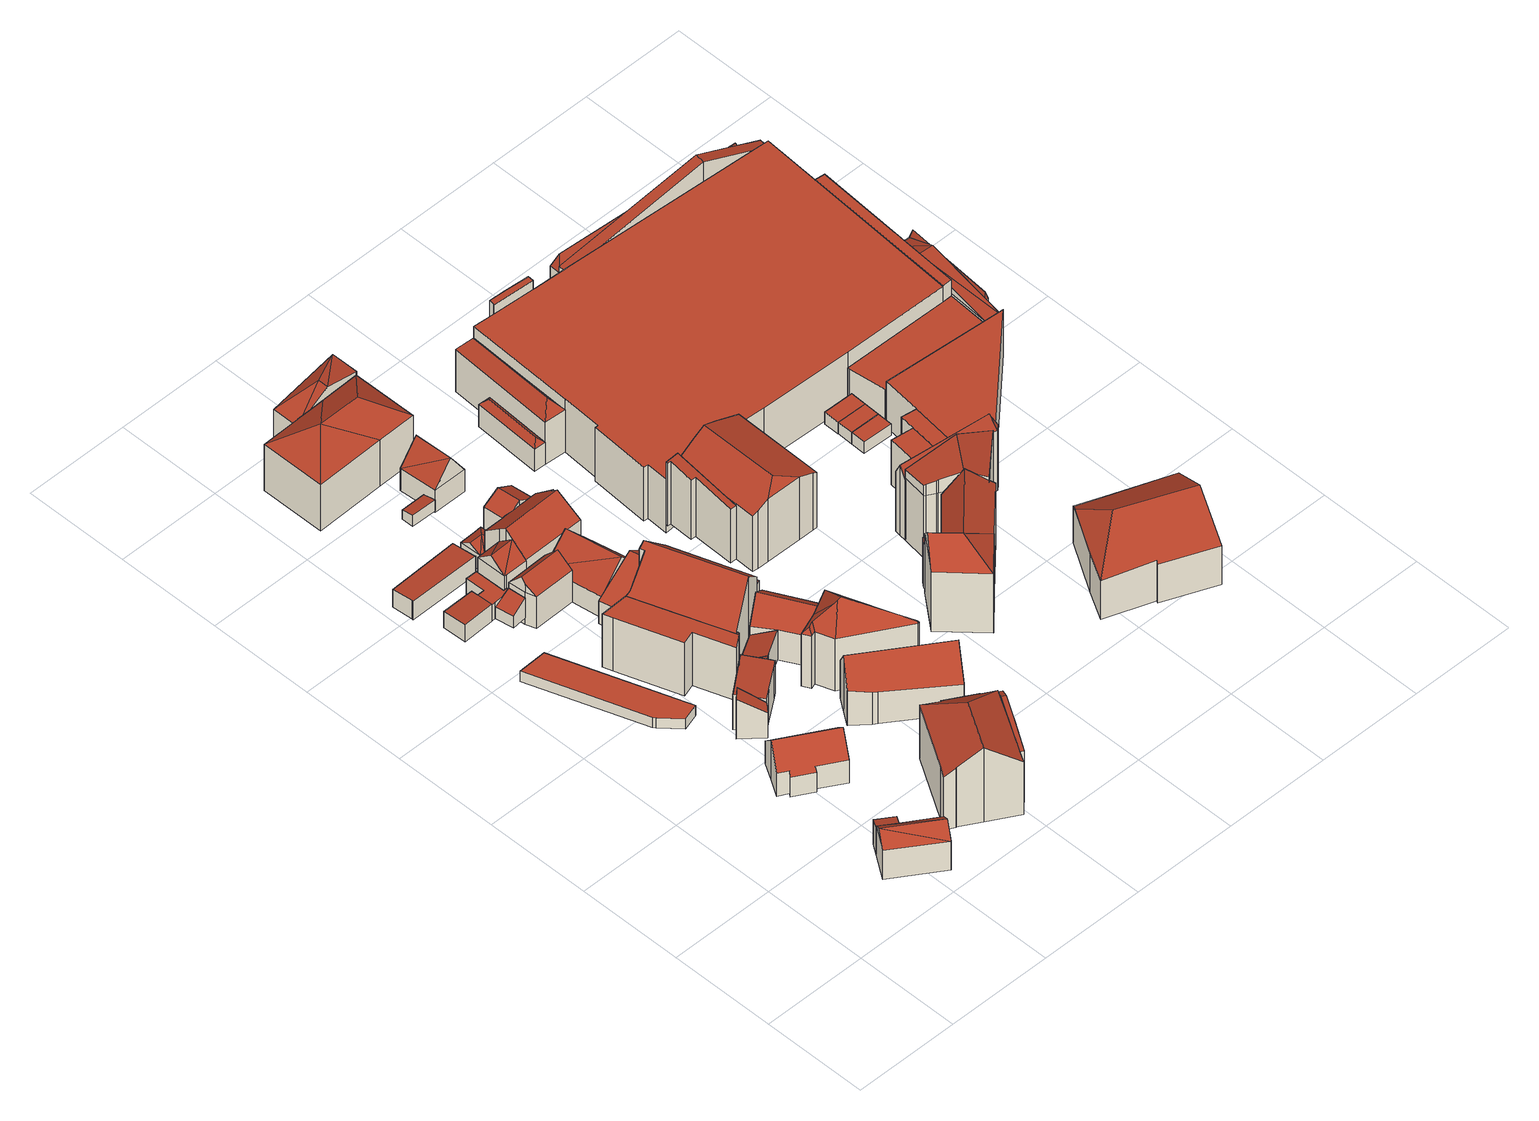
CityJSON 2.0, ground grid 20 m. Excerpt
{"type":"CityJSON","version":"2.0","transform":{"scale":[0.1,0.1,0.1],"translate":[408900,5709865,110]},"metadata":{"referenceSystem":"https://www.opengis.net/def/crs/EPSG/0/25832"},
"CityObjects":{
"building1":{"type":"Building","attributes":{"Gemeindeschluessel":"05978036","Geometrietyp2DReferenz":"3000","function":"31001_1100","roofType":"3100","measuredHeight":8.52},"geometry":[{"type":"MultiSurface","lod":"2","boundaries":[[[0,1,2,3]],[[1,4,5,2]],[[4,6,7,5]],[[6,8,9,7]],[[8,0,3,9]],[[10,1,0,8]],[[8,11,10]],[[4,10,11]],[[11,6,4]],[[1,10,4]],[[11,8,6]],[[3,2,5,7,9]]],"semantics":{"surfaces":[{"type":"WallSurface"},{"type":"RoofSurface"},{"type":"GroundSurface"}],"values":[0,0,0,0,0,1,1,1,1,0,0,2]}}]},
"building2":{"type":"Building","attributes":{"Gemeindeschluessel":"05978036","Geometrietyp2DReferenz":"3000","function":"31001_1100","roofType":"2100","measuredHeight":6.03},"geometry":[{"type":"MultiSurface","lod":"2","boundaries":[[[12,13,3,14]],[[13,15,9,3]],[[15,16,17,9]],[[16,12,14,17]],[[16,15,13,12]],[[14,3,9,17]]],"semantics":{"surfaces":[{"type":"WallSurface"},{"type":"RoofSurface"},{"type":"GroundSurface"}],"values":[0,0,0,0,1,2]}}]},
"building3":{"type":"Building","attributes":{"Gemeindeschluessel":"05978036","Geometrietyp2DReferenz":"3000","function":"31001_1000","roofType":"3100","measuredHeight":8.52},"geometry":[{"type":"MultiSurface","lod":"2","boundaries":[[[18,19,20,21]],[[19,22,23,20]],[[22,24,25,23]],[[24,26,27,25]],[[26,28,29,27]],[[28,30,31,29]],[[30,32,33,31]],[[32,34,35,33]],[[34,36,37,35]],[[36,18,21,37]],[[32,30,28,26,24,22,19,18]],[[18,36,34,32]],[[21,20,23,25,27,29,31,33,35,37]]],"semantics":{"surfaces":[{"type":"WallSurface"},{"type":"RoofSurface"},{"type":"GroundSurface"}],"values":[0,0,0,0,0,0,0,0,0,0,1,1,2]}}]},
"building4":{"type":"Building","attributes":{"Gemeindeschluessel":"05978036","Geometrietyp2DReferenz":"3000","function":"51009_1611","roofType":"1000","measuredHeight":2.21},"geometry":[{"type":"MultiSurface","lod":"2","boundaries":[[[38,39,40,41]],[[39,42,43,40]],[[42,44,45,43]],[[44,46,47,45]],[[46,48,49,47]],[[48,38,41,49]],[[48,46,44,42,39,38]],[[41,40,43,45,47,49]]],"semantics":{"surfaces":[{"type":"WallSurface"},{"type":"RoofSurface"},{"type":"GroundSurface"}],"values":[0,0,0,0,0,0,1,2]}}]},
"building5":{"type":"Building","attributes":{"Gemeindeschluessel":"05978036","Geometrietyp2DReferenz":"3000","function":"31001_2460","roofType":"2100","measuredHeight":8.53},"geometry":[{"type":"MultiSurface","lod":"2","boundaries":[[[50,51,52,53]],[[51,54,55,52]],[[54,56,57,55]],[[56,50,53,57]],[[56,54,51,50]],[[53,52,55,57]]],"semantics":{"surfaces":[{"type":"WallSurface"},{"type":"RoofSurface"},{"type":"GroundSurface"}],"values":[0,0,0,0,1,2]}}]},
"building6":{"type":"Building","attributes":{"Gemeindeschluessel":"05978036","Geometrietyp2DReferenz":"3000","function":"31001_1000"},"children":["building6-1","building6-2"]},
"building6-1":{"type":"BuildingPart","attributes":{"roofType":"2100","measuredHeight":3.78},"parents":["building6"],"geometry":[{"type":"MultiSurface","lod":"2","boundaries":[[[58,59,60,61,62]],[[59,63,64,60]],[[63,65,66,64]],[[65,67,68,66]],[[65,63,59,58,67]],[[68,61,60,64,66]],[[62,67,58]],[[62,61,68,67]]],"semantics":{"surfaces":[{"type":"WallSurface"},{"type":"RoofSurface"},{"type":"GroundSurface"},{"type":"ClosureSurface"}],"values":[0,0,0,0,1,2,0,3]}}]},
"building6-2":{"type":"BuildingPart","attributes":{"roofType":"1000","measuredHeight":3.56},"parents":["building6"],"geometry":[{"type":"MultiSurface","lod":"2","boundaries":[[[69,70,71,72]],[[70,73,74,71]],[[73,62,61,74]],[[67,75,76,68]],[[75,77,78,76]],[[77,79,80,78]],[[79,81,82,80]],[[81,83,84,82]],[[83,85,86,84]],[[85,69,72,86]],[[85,83,81,79,77,75,67,62,73,70,69]],[[72,71,74,61,68,76,78,80,82,84,86]],[[68,61,62,67]]],"semantics":{"surfaces":[{"type":"WallSurface"},{"type":"RoofSurface"},{"type":"GroundSurface"},{"type":"ClosureSurface"}],"values":[0,0,0,0,0,0,0,0,0,0,1,2,3]}}]},
"building7":{"type":"Building","attributes":{"Gemeindeschluessel":"05978036","Geometrietyp2DReferenz":"3000","function":"31001_1310","roofType":"2100","measuredHeight":4.46},"geometry":[{"type":"MultiSurface","lod":"2","boundaries":[[[87,88,89,90]],[[88,91,92,89]],[[91,93,94,92]],[[93,87,90,94]],[[93,91,88,87]],[[90,89,92,94]]],"semantics":{"surfaces":[{"type":"WallSurface"},{"type":"RoofSurface"},{"type":"GroundSurface"}],"values":[0,0,0,0,1,2]}}]},
"building8":{"type":"Building","attributes":{"Gemeindeschluessel":"05978036","Geometrietyp2DReferenz":"3000","function":"31001_1310","roofType":"2100","measuredHeight":4.05},"geometry":[{"type":"MultiSurface","lod":"2","boundaries":[[[95,96,97,98]],[[96,99,100,97]],[[99,101,102,100]],[[101,103,104,102]],[[103,105,106,104]],[[105,95,98,106]],[[105,103,101,99,96,95]],[[98,97,100,102,104,106]]],"semantics":{"surfaces":[{"type":"WallSurface"},{"type":"RoofSurface"},{"type":"GroundSurface"}],"values":[0,0,0,0,0,0,1,2]}}]},
"building9":{"type":"Building","attributes":{"Gemeindeschluessel":"05978036","Geometrietyp2DReferenz":"3000","function":"31001_1100","roofType":"2100","measuredHeight":7.63},"geometry":[{"type":"MultiSurface","lod":"2","boundaries":[[[107,108,109,110]],[[108,111,112,109]],[[111,113,114,112]],[[113,115,116,114]],[[115,117,118,116]],[[117,119,120,118]],[[119,121,122,120]],[[121,107,110,122]],[[121,119,117,115,113,111,108,107]],[[110,109,112,114,116,118,120,122]]],"semantics":{"surfaces":[{"type":"WallSurface"},{"type":"RoofSurface"},{"type":"GroundSurface"}],"values":[0,0,0,0,0,0,0,0,1,2]}}]},
"building10":{"type":"Building","attributes":{"Gemeindeschluessel":"05978036","Geometrietyp2DReferenz":"3000","function":"31001_1000"},"children":["building10-1","building10-2"]},
"building10-1":{"type":"BuildingPart","attributes":{"roofType":"3100","measuredHeight":12.5},"parents":["building10"],"geometry":[{"type":"MultiSurface","lod":"2","boundaries":[[[123,124,125,126]],[[127,128,129,130]],[[131,132,133,134]],[[132,135,136,133]],[[135,137,138,136]],[[137,123,126,138]],[[132,131,139,127,130,139,140,141]],[[141,142,124,123,137,135,132]],[[126,125,143,144,129,128,144,134,133,136,138]],[[145,142,141]],[[143,125,124,142,145]],[[140,145,141]],[[139,144,143,145,140]],[[129,144,139,130]],[[134,144,139,131]],[[144,128,127,139]]],"semantics":{"surfaces":[{"type":"WallSurface"},{"type":"RoofSurface"},{"type":"GroundSurface"},{"type":"ClosureSurface"}],"values":[0,0,0,0,0,0,1,1,2,0,3,0,3,3,0,3]}}]},
"building10-2":{"type":"BuildingPart","attributes":{"roofType":"5000","measuredHeight":16.32},"parents":["building10"],"geometry":[{"type":"MultiSurface","lod":"2","boundaries":[[[146,147,148,149]],[[147,150,151,148]],[[150,152,153,151]],[[152,154,155,153]],[[154,156,157,155]],[[156,158,159,157]],[[158,160,161,159]],[[160,162,163,161]],[[162,164,165,163]],[[164,166,128,165]],[[166,167,130,129,128]],[[168,169,170,125,124]],[[169,146,149,170]],[[171,167,166,164,162,160,158,172]],[[158,156,154,152,150,147,146,172]],[[146,169,168,142,145,140,171,172]],[[149,148,151,153,155,157,159,161,163,165,128,129,144,143,125,170]],[[139,130,167,171]],[[129,130,139,144]],[[168,124,142]],[[140,139,171]],[[124,125,143,145,142]],[[145,143,144,139,140]]],"semantics":{"surfaces":[{"type":"WallSurface"},{"type":"RoofSurface"},{"type":"GroundSurface"},{"type":"ClosureSurface"}],"values":[0,0,0,0,0,0,0,0,0,0,0,0,0,1,1,1,2,0,3,0,0,3,3]}}]},
"building11":{"type":"Building","attributes":{"Gemeindeschluessel":"05978036","Geometrietyp2DReferenz":"3000","function":"31001_1100","roofType":"2100","measuredHeight":6.26},"geometry":[{"type":"MultiSurface","lod":"2","boundaries":[[[173,174,175,176]],[[174,177,114,175]],[[177,178,112,114]],[[178,173,176,112]],[[178,177,174,173]],[[176,175,114,112]]],"semantics":{"surfaces":[{"type":"WallSurface"},{"type":"RoofSurface"},{"type":"GroundSurface"}],"values":[0,0,0,0,1,2]}}]},
"building12":{"type":"Building","attributes":{"Gemeindeschluessel":"05978036","Geometrietyp2DReferenz":"3000","function":"31001_1100"},"children":["building12-1","building12-2","building12-3"]},
"building12-1":{"type":"BuildingPart","attributes":{"roofType":"3100","measuredHeight":16.8},"parents":["building12"],"geometry":[{"type":"MultiSurface","lod":"2","boundaries":[[[179,180,181,182]],[[180,183,184,181]],[[183,185,186,184]],[[185,187,188,186]],[[187,189,190,188]],[[189,191,192,190]],[[191,193,194,195,192]],[[196,197,198,199,200]],[[197,201,202,198]],[[201,203,204,202]],[[203,205,206,204]],[[197,196,193,191]],[[191,189,187,185,183,180,179,207,205,203,201,197]],[[206,182,181,184,186,188,190,192,195,199,198,202,204]],[[179,182,206,205,207]],[[200,194,193,196]],[[200,199,195,194]]],"semantics":{"surfaces":[{"type":"WallSurface"},{"type":"RoofSurface"},{"type":"GroundSurface"},{"type":"ClosureSurface"}],"values":[0,0,0,0,0,0,0,0,0,0,0,1,1,2,3,0,3]}}]},
"building12-2":{"type":"BuildingPart","attributes":{"roofType":"1000","measuredHeight":9.67},"parents":["building12"],"geometry":[{"type":"MultiSurface","lod":"2","boundaries":[[[208,200,199,209]],[[194,210,211,195]],[[210,212,213,211]],[[212,214,215,213]],[[214,208,209,215]],[[214,212,210,194,200,208]],[[209,199,195,211,213,215]],[[195,199,200,194]]],"semantics":{"surfaces":[{"type":"WallSurface"},{"type":"RoofSurface"},{"type":"GroundSurface"},{"type":"ClosureSurface"}],"values":[0,0,0,0,0,1,2,3]}}]},
"building12-3":{"type":"BuildingPart","attributes":{"roofType":"1000","measuredHeight":11.57},"parents":["building12"],"geometry":[{"type":"MultiSurface","lod":"2","boundaries":[[[205,216,217,206]],[[216,218,219,217]],[[218,220,221,219]],[[220,222,223,221]],[[222,224,225,223]],[[224,226,179,182,225]],[[226,224,222,220,218,216,205,207]],[[206,217,219,221,223,225,182]],[[207,179,226]],[[206,182,179,207,205]]],"semantics":{"surfaces":[{"type":"WallSurface"},{"type":"RoofSurface"},{"type":"GroundSurface"},{"type":"ClosureSurface"}],"values":[0,0,0,0,0,0,1,2,0,3]}}]},
"building13":{"type":"Building","attributes":{"Gemeindeschluessel":"05978036","Geometrietyp2DReferenz":"3000","function":"31001_9998","roofType":"2100","measuredHeight":6.21},"geometry":[{"type":"MultiSurface","lod":"2","boundaries":[[[174,173,227,228]],[[173,229,230,227]],[[229,231,232,230]],[[231,233,234,232]],[[233,235,236,234]],[[235,174,228,236]],[[235,233,231,229,173,174]],[[228,227,230,232,234,236]]],"semantics":{"surfaces":[{"type":"WallSurface"},{"type":"RoofSurface"},{"type":"GroundSurface"}],"values":[0,0,0,0,0,0,1,2]}}]},
"building14":{"type":"Building","attributes":{"Gemeindeschluessel":"05978036","Geometrietyp2DReferenz":"3000","function":"31001_1000"},"children":["building14-1","building14-2"]},
"building14-1":{"type":"BuildingPart","attributes":{"roofType":"5000","measuredHeight":9.76},"parents":["building14"],"geometry":[{"type":"MultiSurface","lod":"2","boundaries":[[[237,238,239,240,241]],[[242,243,244,245,246]],[[243,247,248,244]],[[247,249,250,248]],[[249,237,241,250]],[[242,251,252,253,243]],[[251,254,237,249,252]],[[238,254,251,242]],[[237,254,238]],[[247,253,252,249]],[[243,253,247]],[[241,240,245,244,248,250]],[[246,239,238,242]],[[245,240,239,246]]],"semantics":{"surfaces":[{"type":"WallSurface"},{"type":"RoofSurface"},{"type":"GroundSurface"},{"type":"ClosureSurface"}],"values":[0,0,0,0,0,1,1,0,0,0,0,2,0,3]}}]},
"building14-2":{"type":"BuildingPart","attributes":{"roofType":"3100","measuredHeight":9.72},"parents":["building14"],"geometry":[{"type":"MultiSurface","lod":"2","boundaries":[[[255,256,257,258]],[[256,259,260,257]],[[239,255,258,240]],[[259,256,261]],[[255,239,262]],[[262,256,255]],[[256,262,261]],[[239,261,262]],[[261,239,246,259]],[[258,257,260,245,240]],[[245,260,259,246]],[[240,245,246,239]]],"semantics":{"surfaces":[{"type":"WallSurface"},{"type":"RoofSurface"},{"type":"GroundSurface"},{"type":"ClosureSurface"}],"values":[0,0,0,0,0,1,1,1,1,2,0,3]}}]},
"building15":{"type":"Building","attributes":{"Gemeindeschluessel":"05978036","Geometrietyp2DReferenz":"3000","function":"51009_1610","roofType":"5000","measuredHeight":4.68},"geometry":[{"type":"MultiSurface","lod":"2","boundaries":[[[263,264,265,266]],[[264,267,268,265]],[[267,269,270,268]],[[269,271,272,270]],[[271,273,274,272]],[[273,263,266,274]],[[275,269,267]],[[275,271,269]],[[271,275,276]],[[275,267,264]],[[263,273,276,275,264]],[[271,276,273]],[[266,265,268,270,272,274]]],"semantics":{"surfaces":[{"type":"WallSurface"},{"type":"RoofSurface"},{"type":"GroundSurface"}],"values":[0,0,0,0,0,0,1,1,1,1,1,0,2]}}]},
"building16":{"type":"Building","attributes":{"Gemeindeschluessel":"05978036","Geometrietyp2DReferenz":"3000","function":"31001_2000","roofType":"5000","measuredHeight":10.82},"geometry":[{"type":"MultiSurface","lod":"2","boundaries":[[[277,278,279,280]],[[278,281,282,279]],[[281,283,284,282]],[[283,285,286,284]],[[285,287,288,286]],[[287,289,290,288]],[[289,291,292,290]],[[291,277,280,292]],[[285,293,294,277,291,289,287]],[[283,281,278,294,293]],[[278,277,294]],[[285,283,293]],[[280,279,282,284,286,288,290,292]]],"semantics":{"surfaces":[{"type":"WallSurface"},{"type":"RoofSurface"},{"type":"GroundSurface"}],"values":[0,0,0,0,0,0,0,0,1,1,0,0,2]}}]},
"building17":{"type":"Building","attributes":{"Gemeindeschluessel":"05978036","Geometrietyp2DReferenz":"3000","function":"31001_1000"},"children":["building17-1","building17-2","building17-3"]},
"building17-1":{"type":"BuildingPart","attributes":{"roofType":"3100","measuredHeight":9.3},"parents":["building17"],"geometry":[{"type":"MultiSurface","lod":"2","boundaries":[[[295,296,297,298]],[[299,300,301,302]],[[300,303,304,301]],[[303,305,306,304]],[[305,307,308,306]],[[307,295,298,308]],[[303,300,299,309,310]],[[310,311,296,295,307,305,303]],[[298,297,312,302,301,304,306,308]],[[313,311,310]],[[312,297,296,311,313]],[[309,313,310]],[[299,302,312,313,309]]],"semantics":{"surfaces":[{"type":"WallSurface"},{"type":"RoofSurface"},{"type":"GroundSurface"},{"type":"ClosureSurface"}],"values":[0,0,0,0,0,0,1,1,2,0,3,0,3]}}]},
"building17-2":{"type":"BuildingPart","attributes":{"roofType":"3100","measuredHeight":10.69},"parents":["building17"],"geometry":[{"type":"MultiSurface","lod":"2","boundaries":[[[314,315,316,317]],[[315,318,319,316]],[[318,320,321,319]],[[320,322,323,321]],[[322,324,325,326]],[[324,322,320]],[[325,318,315,314]],[[318,325,324]],[[318,324,320]],[[323,327,317,316,319,321]],[[327,323,322,328]],[[317,327,328,314]],[[322,326,328]],[[328,326,325,314]]],"semantics":{"surfaces":[{"type":"WallSurface"},{"type":"RoofSurface"},{"type":"GroundSurface"},{"type":"ClosureSurface"}],"values":[0,0,0,0,1,1,1,1,0,2,3,3,3,3]}}]},
"building17-3":{"type":"BuildingPart","attributes":{"roofType":"3100","measuredHeight":12.12},"parents":["building17"],"geometry":[{"type":"MultiSurface","lod":"2","boundaries":[[[329,330,331,323,322]],[[330,332,333,331]],[[332,334,299,302,333]],[[335,336,337,297,296]],[[336,338,339,337]],[[338,340,341,339]],[[340,342,343,341]],[[342,344,314,317,343]],[[340,338,336,335,311,313,309,334,332,330,329,345]],[[345,344,342,340]],[[327,323,331,333,302,312,297,337,339,341,343,317]],[[329,322,326,345]],[[322,323,327,328]],[[322,328,326]],[[335,296,311]],[[309,299,334]],[[296,297,312,313,311]],[[313,312,302,299,309]],[[326,325,314,344,345]],[[317,314,328,327]],[[328,314,325,326]]],"semantics":{"surfaces":[{"type":"WallSurface"},{"type":"RoofSurface"},{"type":"GroundSurface"},{"type":"ClosureSurface"}],"values":[0,0,0,0,0,0,0,0,1,1,2,0,3,3,0,0,3,3,0,3,3]}}]},
"building18":{"type":"Building","attributes":{"Gemeindeschluessel":"05978036","Geometrietyp2DReferenz":"3000","function":"31001_1100","roofType":"3100","measuredHeight":12.43},"geometry":[{"type":"MultiSurface","lod":"2","boundaries":[[[346,347,348,349]],[[347,350,351,348]],[[350,352,353,351]],[[352,354,355,353]],[[354,356,357,355]],[[356,358,359,357]],[[358,360,361,359]],[[360,362,363,361]],[[362,346,349,363]],[[358,356,354,352]],[[352,350,347,346,362,360,358]],[[349,348,351,353,355,357,359,361,363]]],"semantics":{"surfaces":[{"type":"WallSurface"},{"type":"RoofSurface"},{"type":"GroundSurface"}],"values":[0,0,0,0,0,0,0,0,0,1,1,2]}}]},
"building19":{"type":"Building","attributes":{"Gemeindeschluessel":"05978036","Geometrietyp2DReferenz":"3000","function":"31001_1310","roofType":"2100","measuredHeight":2.45},"geometry":[{"type":"MultiSurface","lod":"2","boundaries":[[[364,365,366,367]],[[365,368,369,366]],[[368,370,371,369]],[[370,364,367,371]],[[370,368,365,364]],[[367,366,369,371]]],"semantics":{"surfaces":[{"type":"WallSurface"},{"type":"RoofSurface"},{"type":"GroundSurface"}],"values":[0,0,0,0,1,2]}}]},
"building20":{"type":"Building","attributes":{"Gemeindeschluessel":"05978036","Geometrietyp2DReferenz":"3000","function":"31001_1100","roofType":"5000","measuredHeight":15.93},"geometry":[{"type":"MultiSurface","lod":"2","boundaries":[[[372,373,374,375]],[[373,376,377,374]],[[376,378,379,377]],[[378,380,381,379]],[[380,382,383,381]],[[382,384,385,383]],[[384,386,387,385]],[[386,372,375,387]],[[388,386,384]],[[389,388,384,382]],[[390,391,389,382,380]],[[392,393,390,380,378]],[[392,378,376]],[[393,392,376,373]],[[391,390,393,373,372]],[[388,389,391,372,386]],[[375,374,377,379,381,383,385,387]]],"semantics":{"surfaces":[{"type":"WallSurface"},{"type":"RoofSurface"},{"type":"GroundSurface"}],"values":[0,0,0,0,0,0,0,0,1,1,1,1,1,1,1,1,2]}}]},
"building21":{"type":"Building","attributes":{"Gemeindeschluessel":"05978036","Geometrietyp2DReferenz":"3000","function":"31001_1000","roofType":"3100","measuredHeight":9.88},"geometry":[{"type":"MultiSurface","lod":"2","boundaries":[[[394,395,396,397]],[[395,398,399,396]],[[398,400,401,399]],[[400,402,403,401]],[[402,404,405,403]],[[404,406,407,405]],[[406,408,409,407]],[[408,233,410,409]],[[233,394,397,410]],[[406,404,402,400,398,395]],[[395,394,233,408,406]],[[397,396,399,401,403,405,407,409,410]]],"semantics":{"surfaces":[{"type":"WallSurface"},{"type":"RoofSurface"},{"type":"GroundSurface"}],"values":[0,0,0,0,0,0,0,0,0,1,1,2]}}]},
"building22":{"type":"Building","attributes":{"Gemeindeschluessel":"05978036","Geometrietyp2DReferenz":"3000","function":"31001_1100"},"children":["building22-1","building22-2"]},
"building22-1":{"type":"BuildingPart","attributes":{"roofType":"3200","measuredHeight":14.24},"parents":["building22"],"geometry":[{"type":"MultiSurface","lod":"2","boundaries":[[[411,412,413,414]],[[412,415,416,413]],[[415,417,418,416]],[[417,419,420,421,418]],[[422,411,414,423,424]],[[411,422,425]],[[417,415,426]],[[422,427,426,425]],[[427,428,429,419,417,426]],[[412,411,425,426]],[[415,412,426]],[[414,413,416,418,421,430,423]],[[419,429,420]],[[428,420,429]],[[431,430,421,420]],[[427,431,420,428]],[[430,431,424,423]],[[424,431,427,422]]],"semantics":{"surfaces":[{"type":"WallSurface"},{"type":"RoofSurface"},{"type":"GroundSurface"},{"type":"ClosureSurface"}],"values":[0,0,0,0,0,1,1,1,1,1,1,2,0,0,3,3,3,3]}}]},
"building22-2":{"type":"BuildingPart","attributes":{"roofType":"5000","measuredHeight":12.23},"parents":["building22"],"geometry":[{"type":"MultiSurface","lod":"2","boundaries":[[[420,432,433,421]],[[432,434,435,433]],[[434,436,437,435]],[[436,424,423,437]],[[438,432,439]],[[420,428,440,439]],[[439,432,420]],[[440,441,442,438]],[[438,439,440]],[[434,438,442,436]],[[436,442,441,422,424]],[[432,438,434]],[[433,435,437,423,430,421]],[[421,430,431,420]],[[430,423,424,431]],[[422,441,440,428,427]],[[431,427,428,420]],[[424,422,427,431]]],"semantics":{"surfaces":[{"type":"WallSurface"},{"type":"RoofSurface"},{"type":"GroundSurface"},{"type":"ClosureSurface"}],"values":[0,0,0,0,1,1,1,1,1,0,0,0,2,3,3,0,3,3]}}]},
"building23":{"type":"Building","attributes":{"Gemeindeschluessel":"05978036","Geometrietyp2DReferenz":"3000","function":"31001_1000","roofType":"5000","measuredHeight":9.5},"geometry":[{"type":"MultiSurface","lod":"2","boundaries":[[[443,444,445,446]],[[444,447,448,445]],[[447,449,450,448]],[[449,443,446,450]],[[451,447,444,452]],[[443,451,452]],[[451,443,449]],[[444,443,452]],[[449,447,451]],[[446,445,448,450]]],"semantics":{"surfaces":[{"type":"WallSurface"},{"type":"RoofSurface"},{"type":"GroundSurface"}],"values":[0,0,0,0,1,1,1,0,0,2]}}]},
"building24":{"type":"Building","attributes":{"Gemeindeschluessel":"05978036","Geometrietyp2DReferenz":"3000","function":"31001_1100"},"children":["building24-1","building24-2"]},
"building24-1":{"type":"BuildingPart","attributes":{"roofType":"2100","measuredHeight":13.76},"parents":["building24"],"geometry":[{"type":"MultiSurface","lod":"2","boundaries":[[[453,454,455,456]],[[454,457,458,459,455]],[[460,461,462,463]],[[461,464,465,462]],[[464,466,467,465]],[[466,468,469,467]],[[468,470,471,469]],[[470,453,456,471]],[[470,468,466,464,461,460,472,457,454,453]],[[456,455,459,463,462,465,467,469,471]],[[472,458,457]],[[460,463,459,458,472]]],"semantics":{"surfaces":[{"type":"WallSurface"},{"type":"RoofSurface"},{"type":"GroundSurface"},{"type":"ClosureSurface"}],"values":[0,0,0,0,0,0,0,0,1,2,0,3]}}]},
"building24-2":{"type":"BuildingPart","attributes":{"roofType":"9999","measuredHeight":15.2},"parents":["building24"],"geometry":[{"type":"MultiSurface","lod":"2","boundaries":[[[458,473,474,459]],[[473,475,476,474]],[[475,477,478,476]],[[477,479,480,478]],[[479,481,482,480]],[[481,483,484,482]],[[483,485,486,484]],[[485,487,488,486]],[[487,489,490,488]],[[489,491,492,490]],[[491,493,460,463,492]],[[487,485,494]],[[485,483,481,479,477,475,494]],[[475,473,458,472,493,491,489,487,494]],[[463,459,474,476,478,480,482,484,486,488,490,492]],[[472,460,493]],[[459,463,460,472,458]]],"semantics":{"surfaces":[{"type":"WallSurface"},{"type":"RoofSurface"},{"type":"GroundSurface"},{"type":"ClosureSurface"}],"values":[0,0,0,0,0,0,0,0,0,0,0,1,1,1,2,0,3]}}]},
"building25":{"type":"Building","attributes":{"Gemeindeschluessel":"05978036","Geometrietyp2DReferenz":"3000","function":"31001_1100","roofType":"2100","measuredHeight":9.76},"geometry":[{"type":"MultiSurface","lod":"2","boundaries":[[[495,496,497,498]],[[496,499,500,497]],[[499,501,502,500]],[[501,503,504,502]],[[503,505,506,504]],[[505,495,498,506]],[[505,503,501,499,496,495]],[[498,497,500,502,504,506]]],"semantics":{"surfaces":[{"type":"WallSurface"},{"type":"RoofSurface"},{"type":"GroundSurface"}],"values":[0,0,0,0,0,0,1,2]}}]},
"building26":{"type":"Building","attributes":{"Gemeindeschluessel":"05978036","Geometrietyp2DReferenz":"3000","function":"31001_1100"},"children":["building26-1","building26-2"]},
"building26-1":{"type":"BuildingPart","attributes":{"roofType":"5000","measuredHeight":17.45},"parents":["building26"],"geometry":[{"type":"MultiSurface","lod":"2","boundaries":[[[507,508,509,510]],[[508,511,512,509]],[[511,513,514,512]],[[508,507,515]],[[513,511,516]],[[507,517,513,516,515]],[[511,508,515,516]],[[514,518,510,509,512]],[[518,514,513,517]],[[507,510,518,517]]],"semantics":{"surfaces":[{"type":"WallSurface"},{"type":"RoofSurface"},{"type":"GroundSurface"},{"type":"ClosureSurface"}],"values":[0,0,0,1,0,1,1,2,0,3]}}]},
"building26-2":{"type":"BuildingPart","attributes":{"roofType":"5000","measuredHeight":17.45},"parents":["building26"],"geometry":[{"type":"MultiSurface","lod":"2","boundaries":[[[519,507,510,520]],[[517,521,522,518]],[[521,519,520,522]],[[517,507,515]],[[519,521,523]],[[507,519,523,515]],[[521,517,515,523]],[[520,510,518,522]],[[507,517,518,510]]],"semantics":{"surfaces":[{"type":"WallSurface"},{"type":"RoofSurface"},{"type":"GroundSurface"},{"type":"ClosureSurface"}],"values":[0,0,0,1,0,1,1,2,3]}}]},
"building27":{"type":"Building","attributes":{"Gemeindeschluessel":"05978036","Geometrietyp2DReferenz":"3000","function":"31001_1100"},"children":["building27-1","building27-2"]},
"building27-1":{"type":"BuildingPart","attributes":{"roofType":"5000","measuredHeight":15.98},"parents":["building27"],"geometry":[{"type":"MultiSurface","lod":"2","boundaries":[[[524,525,526,527]],[[525,528,529,526]],[[528,530,531,529]],[[530,532,533,531]],[[532,534,535,533]],[[536,537,538,539]],[[537,540,541,538]],[[540,542,543,541]],[[542,524,527,543]],[[537,536,534,532,544]],[[532,530,545,544]],[[530,528,546,545]],[[528,525,546]],[[525,524,542,540,537,544,545,546]],[[527,526,529,531,533,535,539,538,541,543]],[[539,535,534,536]]],"semantics":{"surfaces":[{"type":"WallSurface"},{"type":"RoofSurface"},{"type":"GroundSurface"},{"type":"ClosureSurface"}],"values":[0,0,0,0,0,0,0,0,0,1,1,1,1,1,2,3]}}]},
"building27-2":{"type":"BuildingPart","attributes":{"roofType":"3100","measuredHeight":17.22},"parents":["building27"],"geometry":[{"type":"MultiSurface","lod":"2","boundaries":[[[547,548,549,550]],[[548,551,552,549]],[[551,553,554,552]],[[553,555,556,554]],[[555,557,536,539,556]],[[558,547,550,535,534]],[[558,559,560,561]],[[562,563,564,565,560,559,566]],[[555,562,566,557]],[[557,566,559,558]],[[548,565,564,551]],[[547,561,560,565,548]],[[551,564,563,553]],[[553,563,562,555]],[[558,561,547]],[[550,549,552,554,556,539,535]],[[534,536,557,558]],[[534,535,539,536]]],"semantics":{"surfaces":[{"type":"WallSurface"},{"type":"RoofSurface"},{"type":"GroundSurface"},{"type":"ClosureSurface"}],"values":[0,0,0,0,0,0,1,1,0,0,0,0,0,0,0,2,0,3]}}]},
"building28":{"type":"Building","attributes":{"Gemeindeschluessel":"05978036","Geometrietyp2DReferenz":"3000","function":"31001_2000","roofType":"5000","measuredHeight":12.84},"geometry":[{"type":"MultiSurface","lod":"2","boundaries":[[[567,568,569,570]],[[568,571,572,569]],[[571,573,574,572]],[[573,575,576,574]],[[575,577,578,576]],[[577,579,580,578]],[[579,581,582,580]],[[581,567,570,582]],[[583,584,581,579]],[[583,579,577,575,573,585]],[[585,571,568,567,584,583]],[[573,571,585]],[[567,581,584]],[[570,569,572,574,576,578,580,582]]],"semantics":{"surfaces":[{"type":"WallSurface"},{"type":"RoofSurface"},{"type":"GroundSurface"}],"values":[0,0,0,0,0,0,0,0,1,1,1,0,0,2]}}]},
"building29":{"type":"Building","attributes":{"Gemeindeschluessel":"05978036","Geometrietyp2DReferenz":"3000","function":"31001_2460","roofType":"1000","measuredHeight":2.52},"geometry":[{"type":"MultiSurface","lod":"2","boundaries":[[[586,587,588,589]],[[587,590,591,588]],[[590,592,593,591]],[[592,586,589,593]],[[592,590,587,586]],[[589,588,591,593]]],"semantics":{"surfaces":[{"type":"WallSurface"},{"type":"RoofSurface"},{"type":"GroundSurface"}],"values":[0,0,0,0,1,2]}}]},
"building30":{"type":"Building","attributes":{"Gemeindeschluessel":"05978036","Geometrietyp2DReferenz":"3000","function":"31001_2460","roofType":"1000","measuredHeight":2.54},"geometry":[{"type":"MultiSurface","lod":"2","boundaries":[[[586,594,595,589]],[[594,596,597,595]],[[596,587,588,597]],[[587,586,589,588]],[[587,596,594,586]],[[589,595,597,588]]],"semantics":{"surfaces":[{"type":"WallSurface"},{"type":"RoofSurface"},{"type":"GroundSurface"}],"values":[0,0,0,0,1,2]}}]},
"building31":{"type":"Building","attributes":{"Gemeindeschluessel":"05978036","Geometrietyp2DReferenz":"3000","function":"31001_2460","roofType":"1000","measuredHeight":2.63},"geometry":[{"type":"MultiSurface","lod":"2","boundaries":[[[594,598,599,600]],[[598,601,602,599]],[[601,596,603,602]],[[596,594,600,603]],[[596,601,598,594]],[[600,599,602,603]]],"semantics":{"surfaces":[{"type":"WallSurface"},{"type":"RoofSurface"},{"type":"GroundSurface"}],"values":[0,0,0,0,1,2]}}]},
"building32":{"type":"Building","attributes":{"Gemeindeschluessel":"05978036","Geometrietyp2DReferenz":"3000","function":"31001_2000"},"children":["building32-1","building32-2","building32-3","building32-4","building32-5","building32-6","building32-7","building32-8","building32-9","building32-10"]},
"building32-1":{"type":"BuildingPart","attributes":{"roofType":"1000","measuredHeight":8.28},"parents":["building32"],"geometry":[{"type":"MultiSurface","lod":"2","boundaries":[[[604,605,606,607]],[[605,608,609,606]],[[608,610,611,609]],[[610,612,613,611]],[[614,615,612,610,608,605,604]],[[607,606,609,611,613,616,617]],[[617,616,615,614]],[[616,613,612,615]],[[607,617,614,604]]],"semantics":{"surfaces":[{"type":"WallSurface"},{"type":"RoofSurface"},{"type":"GroundSurface"},{"type":"ClosureSurface"}],"values":[0,0,0,0,1,2,3,3,3]}}]},
"building32-2":{"type":"BuildingPart","attributes":{"roofType":"5000","measuredHeight":11.62},"parents":["building32"],"geometry":[{"type":"MultiSurface","lod":"2","boundaries":[[[618,619,620,621]],[[619,622,623,620]],[[624,618,621,625]],[[622,619,626]],[[619,618,627,626]],[[618,624,627]],[[624,628,629,622,626,627]],[[621,620,623,630,625]],[[629,623,622]],[[625,630,628,624]],[[630,623,629,628]]],"semantics":{"surfaces":[{"type":"WallSurface"},{"type":"RoofSurface"},{"type":"GroundSurface"},{"type":"ClosureSurface"}],"values":[0,0,0,1,1,1,1,2,3,3,3]}}]},
"building32-3":{"type":"BuildingPart","attributes":{"roofType":"3100","measuredHeight":11.47},"parents":["building32"],"geometry":[{"type":"MultiSurface","lod":"2","boundaries":[[[631,632,604,607,633]],[[634,635,636,637]],[[638,631,639]],[[631,638,640,632]],[[634,639,641,635]],[[639,634,638]],[[633,607,617,637,636,642]],[[614,604,632,643]],[[617,607,604,614]],[[637,617,614,643,634]],[[633,642,644,631]],[[642,636,635,644]],[[640,643,632]],[[634,643,640,638]],[[641,639,631,644,645]],[[635,641,645,644]]],"semantics":{"surfaces":[{"type":"WallSurface"},{"type":"RoofSurface"},{"type":"GroundSurface"},{"type":"ClosureSurface"}],"values":[0,0,1,1,1,1,2,0,3,3,0,3,0,3,0,3]}}]},
"building32-4":{"type":"BuildingPart","attributes":{"roofType":"1000","measuredHeight":11.77},"parents":["building32"],"geometry":[{"type":"MultiSurface","lod":"2","boundaries":[[[646,647,648,649,650]],[[647,651,634,637,648]],[[652,653,651,647,646]],[[649,648,637,617,616]],[[640,638,634,651,653]],[[637,634,643,614,617]],[[643,634,638,640]],[[615,614,643,640,653,652,654]],[[616,617,614,615]],[[650,654,652,646]],[[650,649,616,615,654]]],"semantics":{"surfaces":[{"type":"WallSurface"},{"type":"RoofSurface"},{"type":"GroundSurface"},{"type":"ClosureSurface"}],"values":[0,0,1,2,0,3,3,0,3,0,3]}}]},
"building32-5":{"type":"BuildingPart","attributes":{"roofType":"5000","measuredHeight":5.92},"parents":["building32"],"geometry":[{"type":"MultiSurface","lod":"2","boundaries":[[[655,656,657,658]],[[656,659,660,657]],[[659,661,662,660]],[[663,661,659]],[[664,663,659,656]],[[664,656,655]],[[663,664,655,661]],[[658,657,660,662]],[[658,662,661,655]]],"semantics":{"surfaces":[{"type":"WallSurface"},{"type":"RoofSurface"},{"type":"GroundSurface"},{"type":"ClosureSurface"}],"values":[0,0,0,1,1,1,1,2,3]}}]},
"building32-6":{"type":"BuildingPart","attributes":{"roofType":"1000","measuredHeight":11.68},"parents":["building32"],"geometry":[{"type":"MultiSurface","lod":"2","boundaries":[[[665,666,667,668,669]],[[670,650,649,671,672]],[[673,674,675,613,612]],[[674,676,677,675]],[[676,678,679,677]],[[678,680,681,679]],[[680,682,683,681]],[[682,684,685,683]],[[684,686,687,685]],[[686,688,689,687]],[[688,690,691,689]],[[690,692,693,694,691]],[[692,690,688,686,684,682,680,678,676,674,673,654,650,670,695,696,697,666,665,698,699]],[[700,701,669,668,702,671,649,616,613,675,677,679,681,683,685,687,689,691,694]],[[701,700,703,699,698]],[[669,701,698,665]],[[697,667,666]],[[672,695,670]],[[671,702,696,695,672]],[[702,668,667,697,696]],[[616,649,650,654,615]],[[612,615,654,673]],[[616,615,612,613]],[[703,693,692,699]],[[703,700,694,693]]],"semantics":{"surfaces":[{"type":"WallSurface"},{"type":"RoofSurface"},{"type":"GroundSurface"},{"type":"ClosureSurface"}],"values":[0,0,0,0,0,0,0,0,0,0,0,0,1,2,0,3,0,0,3,3,3,0,3,0,3]}}]},
"building32-7":{"type":"BuildingPart","attributes":{"roofType":"5000","measuredHeight":11.73},"parents":["building32"],"geometry":[{"type":"MultiSurface","lod":"2","boundaries":[[[693,704,655,658,694]],[[705,703,700,706]],[[707,703,705]],[[708,707,705,704]],[[708,704,693]],[[707,708,693,703]],[[694,658,662,706,700]],[[706,662,661,655,704,705]],[[662,658,655,661]],[[694,700,703,693]]],"semantics":{"surfaces":[{"type":"WallSurface"},{"type":"RoofSurface"},{"type":"GroundSurface"},{"type":"ClosureSurface"}],"values":[0,0,1,1,1,1,2,0,3,3]}}]},
"building32-8":{"type":"BuildingPart","attributes":{"roofType":"2100","measuredHeight":13.8},"parents":["building32"],"geometry":[{"type":"MultiSurface","lod":"2","boundaries":[[[709,710,711,701,698]],[[710,712,713,711]],[[712,714,715,713]],[[714,716,717,715]],[[716,718,719,717]],[[718,720,665,669,719]],[[720,718,716,714,712,710,709]],[[701,711,713,715,717,719,669]],[[698,665,720,709]],[[701,669,665,698]]],"semantics":{"surfaces":[{"type":"WallSurface"},{"type":"RoofSurface"},{"type":"GroundSurface"},{"type":"ClosureSurface"}],"values":[0,0,0,0,0,0,1,2,0,3]}}]},
"building32-9":{"type":"BuildingPart","attributes":{"roofType":"5000","measuredHeight":10.57},"parents":["building32"],"geometry":[{"type":"MultiSurface","lod":"2","boundaries":[[[721,722,723,724]],[[722,725,726,723]],[[725,727,728,726]],[[727,645,644,642,728]],[[729,730,731,636,635]],[[730,721,724,731]],[[645,727,732]],[[727,725,722,721,730,733,732]],[[730,729,733]],[[729,641,645,732,733]],[[724,723,726,728,642,636,731]],[[635,641,729]],[[636,642,644,635]],[[635,644,645,641]]],"semantics":{"surfaces":[{"type":"WallSurface"},{"type":"RoofSurface"},{"type":"GroundSurface"},{"type":"ClosureSurface"}],"values":[0,0,0,0,0,0,1,1,1,1,2,0,3,3]}}]},
"building32-10":{"type":"BuildingPart","attributes":{"roofType":"3100","measuredHeight":15.99},"parents":["building32"],"geometry":[{"type":"MultiSurface","lod":"2","boundaries":[[[734,672,671,735]],[[667,736,624,625,668]],[[737,734,735,623,622]],[[738,736,667,697,739]],[[739,695,672,734,737,738]],[[735,671,702,668,625,630,623]],[[696,695,739]],[[702,671,672,695,696]],[[697,696,739]],[[702,696,697,667,668]],[[628,624,736,738]],[[630,625,624,628]],[[737,629,628,738]],[[630,628,629,623]],[[622,629,737]],[[622,623,629]]],"semantics":{"surfaces":[{"type":"WallSurface"},{"type":"RoofSurface"},{"type":"GroundSurface"},{"type":"ClosureSurface"}],"values":[0,0,0,1,1,2,0,3,0,3,0,3,0,3,0,3]}}]},
"building33":{"type":"Building","attributes":{"Gemeindeschluessel":"05978036","Geometrietyp2DReferenz":"3000","function":"31001_1100"},"children":["building33-1","building33-2","building33-3"]},
"building33-1":{"type":"BuildingPart","attributes":{"roofType":"1000","measuredHeight":9.81},"parents":["building33"],"geometry":[{"type":"MultiSurface","lod":"2","boundaries":[[[740,741,742,743]],[[744,745,746,747]],[[748,740,743,749]],[[748,745,744,741,740]],[[743,742,747,746,749]],[[747,742,741,744]],[[749,746,745,748]]],"semantics":{"surfaces":[{"type":"WallSurface"},{"type":"RoofSurface"},{"type":"GroundSurface"},{"type":"ClosureSurface"}],"values":[0,0,0,1,2,3,3]}}]},
"building33-2":{"type":"BuildingPart","attributes":{"roofType":"1000","measuredHeight":9.84},"parents":["building33"],"geometry":[{"type":"MultiSurface","lod":"2","boundaries":[[[750,751,752,753]],[[751,748,749,752]],[[750,753,746,745]],[[745,748,751,750]],[[753,752,749,746]],[[745,746,749,748]]],"semantics":{"surfaces":[{"type":"WallSurface"},{"type":"RoofSurface"},{"type":"GroundSurface"},{"type":"ClosureSurface"}],"values":[0,0,0,1,2,3]}}]},
"building33-3":{"type":"BuildingPart","attributes":{"roofType":"1000","measuredHeight":9.88},"parents":["building33"],"geometry":[{"type":"MultiSurface","lod":"2","boundaries":[[[754,755,756,757]],[[755,758,759,756]],[[758,760,761,759]],[[760,762,744,747,761]],[[763,754,757,742,741]],[[763,762,760,758,755,754]],[[757,756,759,761,747,742]],[[741,744,762,763]],[[741,742,747,744]]],"semantics":{"surfaces":[{"type":"WallSurface"},{"type":"RoofSurface"},{"type":"GroundSurface"},{"type":"ClosureSurface"}],"values":[0,0,0,0,0,1,2,0,3]}}]}
},
"vertices":[
[169,86,117],[227,48,117],[227,48,54],[169,86,54],[197,2,117],[197,2,54],[109,62,117],[109,62,54],[139,106,117],[139,106,54],[212,25,139],[124,84,139],
[182,105,108],[169,86,114],[182,105,54],[139,106,114],[152,125,108],[152,125,54],
[245,284,127],[227,253,91],[227,253,41],[245,284,41],[181,280,91],[181,280,41],[178,274,84],[178,274,41],[142,295,84],[142,295,41],[146,301,91],[146,301,41],[128,311,91],[128,311,41],[147,342,127],[147,342,41],[165,373,91],[165,373,41],[264,315,91],[264,315,41],
[102,554,56],[28,767,56],[28,767,34],[102,554,34],[82,769,56],[82,769,34],[167,526,56],[167,526,34],[136,516,56],[136,516,34],[105,549,56],[105,549,34],
[206,408,97],[170,441,128],[170,441,42],[206,408,42],[191,460,126],[191,460,42],[220,425,97],[220,425,42],
[86,886,74],[26,884,74],[26,884,36],[86,886,36],[86,886,72],[25,929,71],[25,929,36],[86,930,71],[86,930,36],[86,917,72],[86,917,36],
[128,888,72],[124,888,72],[124,888,36],[128,888,36],[94,887,72],[94,887,36],[99,917,72],[99,917,36],[98,954,72],[98,954,36],[120,954,72],[120,954,36],[121,896,72],[121,896,36],[123,896,72],[123,896,36],[128,896,72],[128,896,36],
[127,855,81],[99,852,63],[99,852,37],[127,855,37],[94,887,62],[94,887,37],[124,888,81],[124,888,37],
[6,1021,66],[141,1026,66],[141,1026,28],[6,1021,28],[144,985,68],[144,985,28],[145,981,68],[145,981,28],[9,979,68],[9,979,28],[9,982,68],[9,982,28],
[191,460,110],[186,464,110],[186,464,34],[191,460,34],[255,517,110],[255,517,34],[279,485,107],[279,485,34],[287,474,105],[287,474,34],[278,467,105],[278,467,34],[237,437,105],[237,437,34],[220,425,105],[220,425,34],
[389,36,152],[382,40,152],[382,40,39],[389,36,39],[425,168,152],[425,168,39],[424,168,39],[424,168,152],[456,150,152],[445,131,164],[445,131,39],[456,150,39],[427,100,160],[427,100,39],[418,85,158],[418,85,39],[449,154,152],[446,149,155],[438,135,164],[395,60,155],[438,135,39],[449,154,39],[438,135,155],
[315,50,202],[278,72,169],[278,72,39],[315,50,39],[277,71,169],[277,71,39],[260,81,154],[260,81,39],[272,100,155],[272,100,39],[341,215,155],[341,215,39],[342,216,155],[342,216,39],[372,198,155],[372,198,39],[374,202,152],[374,202,39],[426,171,152],[426,171,39],[425,168,155],[424,168,155],[382,40,155],[370,18,154],[370,18,39],[449,154,155],[366,136,202],
[271,529,77],[293,495,96],[293,495,34],[271,529,34],[279,485,96],[255,517,77],
[195,705,144],[204,705,150],[204,705,29],[195,705,29],[221,711,164],[221,711,29],[224,712,166],[224,712,29],[254,723,189],[254,723,29],[251,732,189],[251,732,29],[262,734,197],[262,734,29],[316,741,143],[316,741,126],[316,741,29],[365,592,146],[322,566,197],[322,566,29],[365,592,29],[365,592,126],[260,530,147],[260,530,29],[261,526,146],[261,526,29],[260,525,145],[260,525,29],[237,586,145],
[376,598,126],[376,598,29],[325,743,126],[325,743,29],[328,735,126],[328,735,29],[336,712,126],[336,712,29],
[237,507,145],[237,507,29],[212,578,145],[212,578,29],[188,570,145],[188,570,29],[148,685,145],[148,685,29],[142,703,145],[142,703,29],[195,705,145],
[271,529,33],[293,495,33],[269,532,75],[269,532,33],[319,561,75],[319,561,33],[342,523,96],[342,523,33],[296,497,96],[296,497,33],
[128,888,93],[204,889,93],[204,889,69],[204,889,23],[128,888,23],[211,838,93],[133,836,93],[133,836,23],[211,838,23],[211,838,69],[127,855,93],[127,855,23],[124,888,93],[124,888,23],[207,865,121],[127,863,121],[127,855,112],[204,889,95],
[291,890,69],[312,788,69],[312,788,23],[291,890,23],[219,782,69],[219,782,23],[266,785,121],[247,889,121],
[190,1028,54],[204,1029,54],[204,1029,22],[190,1028,22],[207,985,54],[207,985,22],[169,985,54],[169,985,22],[160,985,54],[160,985,22],[159,1027,54],[159,1027,22],[184,1007,68],[159,1006,68],
[205,774,77],[315,779,106],[315,779,27],[205,774,27],[327,743,103],[327,743,27],[325,743,105],[325,743,27],[251,732,107],[251,732,27],[254,723,107],[254,723,27],[224,712,81],[224,712,27],[210,750,77],[210,750,27],[285,737,135],[275,777,135],
[281,989,91],[281,987,91],[281,987,19],[281,989,19],[214,986,93],[211,1029,93],[211,1029,19],[214,986,19],[242,1030,112],[242,1030,19],[273,1032,93],[273,1032,19],[278,989,93],[278,989,19],[230,986,102],[246,987,112],[263,987,102],[246,987,19],[246,987,102],
[170,896,101],[128,896,101],[128,896,19],[170,896,19],[123,896,101],[123,896,19],[123,954,101],[123,954,19],[170,955,101],[170,955,19],[123,925,126],[170,926,126],[170,941,113],[170,941,19],[170,941,101],
[170,955,128],[169,985,103],[169,985,19],[207,985,103],[207,985,19],[214,986,103],[281,987,102],[286,954,131],[286,954,19],[283,954,131],[283,954,19],[284,943,140],[284,943,19],[290,898,102],[290,898,19],[170,896,103],[170,941,140],
[342,319,108],[314,343,114],[314,343,38],[342,319,38],[313,344,114],[313,344,38],[330,368,162],[330,368,38],[347,393,121],[347,393,38],[497,300,110],[497,300,38],[478,268,162],[478,268,38],[458,236,102],[458,236,38],[350,313,107],[350,313,38],
[202,1150,39],[203,1127,43],[203,1127,19],[202,1150,19],[155,1127,43],[155,1127,19],[155,1150,39],[155,1150,19],
[369,473,147],[418,498,147],[418,498,33],[369,473,33],[473,348,147],[473,348,33],[469,346,147],[469,346,33],[356,413,147],[356,413,33],[344,445,147],[344,445,33],[334,442,147],[334,442,33],[327,457,147],[327,457,33],[339,452,156],[350,457,156],[388,439,189],[384,441,185],[469,350,151],[395,439,192],
[319,561,93],[353,582,129],[353,582,31],[319,561,31],[387,602,94],[387,602,31],[421,532,96],[421,532,31],[432,506,98],[432,506,31],[418,498,112],[418,498,31],[401,489,129],[401,489,31],[369,473,97],[369,473,31],[342,523,31],
[259,1231,112],[186,1229,112],[186,1229,11],[259,1231,11],[54,1225,112],[54,1225,11],[54,1348,112],[54,1348,11],[129,1350,111],[129,1350,94],[129,1350,11],[258,1353,112],[258,1353,11],[258,1353,94],[198,1290,154],[117,1288,154],[185,1351,112],[157,1350,112],[129,1350,112],[185,1351,11],[185,1351,94],
[129,1403,94],[129,1403,11],[259,1405,94],[259,1405,11],[259,1353,94],[259,1353,11],[259,1405,119],[194,1370,134],[194,1351,134],[258,1353,119],[259,1353,119],
[199,1198,63],[263,1199,63],[263,1199,15],[199,1198,15],[267,1127,63],[267,1127,15],[203,1127,63],[203,1127,15],[237,1127,110],[234,1199,110],
[430,851,160],[430,854,160],[430,854,23],[430,851,23],[456,855,160],[456,855,144],[456,855,23],[454,726,140],[442,726,140],[442,726,23],[454,726,23],[444,804,152],[444,804,23],[435,804,152],[435,804,23],[436,850,160],[436,850,23],[430,850,160],[430,850,23],[454,750,144],
[494,858,163],[494,858,23],[517,859,175],[517,859,23],[542,860,165],[542,860,23],[592,859,144],[592,859,23],[589,687,144],[589,687,23],[582,687,147],[582,687,23],[552,687,160],[552,687,23],[485,688,160],[485,688,23],[464,688,149],[464,688,23],[453,689,144],[453,689,23],[454,726,144],[515,708,175],
[632,462,130],[624,454,130],[624,454,34],[632,462,34],[606,472,131],[606,472,34],[614,482,132],[614,482,34],[630,466,130],[630,466,34],[629,465,130],[629,465,34],
[682,395,154],[621,335,154],[621,335,24],[682,395,24],[556,405,154],[556,405,24],[607,471,154],[607,471,24],[619,398,199],[581,438,199],[625,453,154],[625,453,24],
[760,471,154],[760,471,24],[684,512,154],[684,512,24],[717,495,199],
[729,591,151],[848,577,153],[848,577,22],[729,591,22],[853,568,153],[853,568,22],[851,556,153],[851,556,22],[842,548,153],[842,548,22],[834,550,153],[834,550,22],[667,573,153],[668,585,177],[668,585,22],[667,573,22],[670,597,153],[670,597,22],[686,596,151],[686,596,22],[838,563,182],[838,564,181],[841,566,176],
[751,475,158],[680,515,158],[680,515,22],[751,475,22],[678,516,158],[678,516,22],[663,524,158],[663,524,22],[660,526,158],[660,526,22],[667,573,158],[834,550,158],[764,559,194],[716,495,194],[751,475,171],[660,526,181],[663,524,182],[678,516,185],[680,515,186],[667,573,177],
[842,385,106],[892,368,103],[892,368,26],[842,385,26],[1015,330,94],[1015,330,26],[940,161,111],[940,161,26],[843,202,111],[843,202,26],[845,207,114],[845,207,26],[756,239,111],[756,239,26],[785,291,111],[785,291,26],[846,303,155],[834,372,115],[978,247,155],
[754,777,46],[811,776,46],[811,776,21],[754,777,21],[810,747,46],[810,747,21],[753,749,46],[753,749,21],
[755,807,46],[755,807,21],[812,806,46],[812,806,21],
[756,837,46],[756,837,20],[755,807,20],[813,836,46],[813,836,20],[812,806,20],
[1033,759,88],[827,772,88],[827,772,5],[1033,759,5],[827,777,88],[827,777,5],[818,845,88],[818,845,5],[818,850,88],[818,850,5],[1039,847,88],[1021,847,88],[1021,847,5],[1039,847,5],
[645,1321,94],[1023,1297,94],[1023,1297,5],[645,1321,5],[1022,1277,94],[1022,1277,5],[644,1301,94],[644,1301,5],[1012,1288,122],[654,1311,122],[922,1283,93],[1022,1277,92],[922,1283,5],
[1061,758,93],[1033,759,93],[1061,758,5],[1049,979,93],[1078,977,93],[1078,977,5],[1049,979,5],[1045,923,120],[1073,921,120],[1039,847,108],[1078,976,94],[1064,799,5],[1039,847,93],[1064,799,93],[1064,799,94],
[1043,1146,123],[1061,1144,123],[1061,1144,5],[1043,1146,5],[1043,1146,122],[1049,979,123],[1021,847,123],[1039,847,123],[1021,847,122],
[402,1088,53],[380,1089,53],[380,1089,5],[402,1088,5],[387,1217,53],[387,1217,5],[410,1216,53],[410,1216,5],[398,1205,65],[392,1100,64],
[572,1285,122],[642,1281,122],[642,1281,109],[642,1281,5],[572,1285,5],[1051,1256,122],[1051,1256,5],[1051,1256,108],[818,850,122],[644,856,122],[644,856,5],[592,859,122],[592,859,5],[542,860,122],[542,860,5],[494,858,122],[494,858,5],[430,854,122],[430,854,5],[432,895,122],[432,895,5],[424,896,122],[424,896,5],[431,1009,122],[431,1009,5],[437,1009,122],[437,1009,5],[442,1085,122],[442,1085,97],[442,1085,5],[1019,1258,122],[920,1264,122],[710,1277,122],[493,1290,122],[452,1293,122],[452,1293,5],[493,1290,5],[920,1264,5],[452,1293,97],
[402,1088,97],[415,1295,97],[415,1295,5],[433,1275,122],[423,1106,123],
[493,1290,142],[493,1291,142],[493,1291,5],[494,1301,143],[494,1301,5],[526,1299,143],[526,1299,5],[572,1295,143],[572,1295,5],[572,1286,142],[572,1286,5],[572,1285,142],
[1089,976,79],[1080,840,67],[1080,840,5],[1089,976,5],[1074,840,94],[1074,840,5],[1071,799,94],[1071,799,5],[1078,977,94],[1086,976,94],[1086,976,5],[1067,802,109],[1081,973,111],
[1053,1275,108],[1053,1275,5],[644,1301,109],[1022,1277,122],[922,1283,165],[920,1264,165],
[785,700,114],[813,696,114],[813,696,16],[785,700,16],[799,582,114],[771,586,114],[771,586,16],[799,582,16],[781,671,114],[781,671,16],
[729,591,114],[739,676,114],[739,676,16],[729,591,16],
[821,769,115],[1057,752,115],[1057,752,16],[821,769,16],[863,575,115],[863,575,16],[848,577,115],[848,577,16],[799,582,115],[813,696,115]
]}
